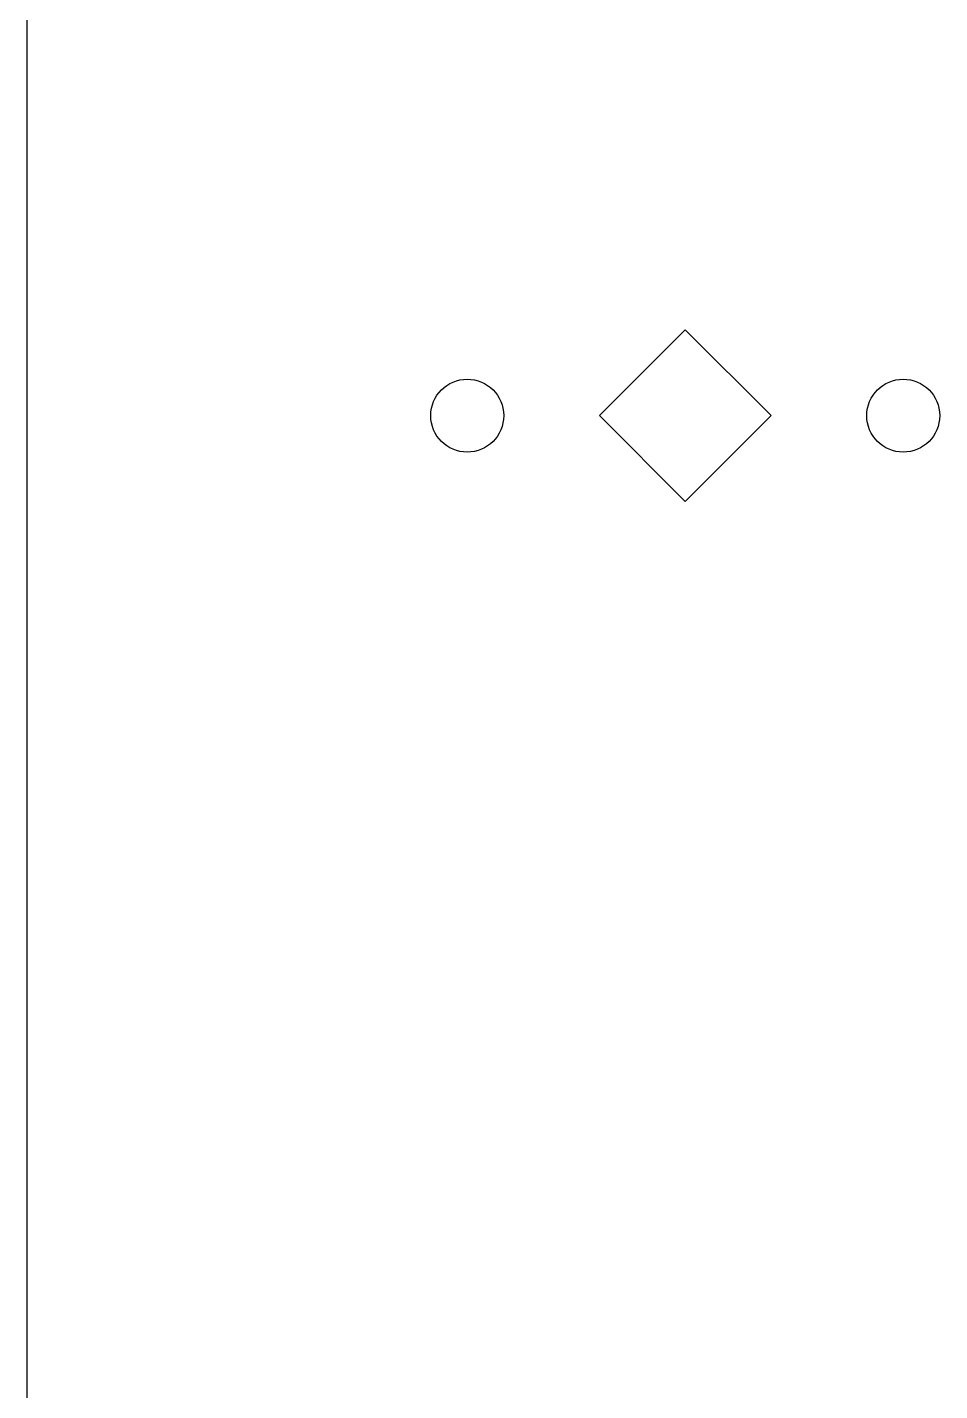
# Model space of a CAD drawing. Extents: x 0.63 to 10.16, y -5.71 to -0.71.
# Drawn here: x 0.709 to 1.546, y -4.461 to -3.21 of the extents above; entities that cross this region are included whole.
import ezdxf

# ---------------------------------------------------------------- set-up
doc = ezdxf.new("R2010")
doc.units = 0
doc.header["$MEASUREMENT"] = 0
doc.layers.add('BLACK', color=7, linetype='CONTINUOUS')

msp = doc.modelspace()

# ---------------------------------------------------------------- linework, layer by layer
at = {"layer": 'BLACK', "linetype": 'CONTINUOUS'}
for p, q in [((0.708661, -4.92126), (0.708661, -0.708661)), ((1.31225, -3.48748), (1.23351, -3.56622)), ((1.39099, -3.56622), (1.31225, -3.48748)), ((1.23351, -3.56622), (1.31225, -3.64496)), ((1.31225, -3.64496), (1.39099, -3.56622))]:
    msp.add_line(p, q, dxfattribs=at)
at = {"layer": 'BLACK'}
for centre in [(1.11225, -3.56622), (1.51225, -3.56622)]:
    msp.add_circle(centre, 0.033465, dxfattribs=at)

doc.saveas('drawing.dxf')
